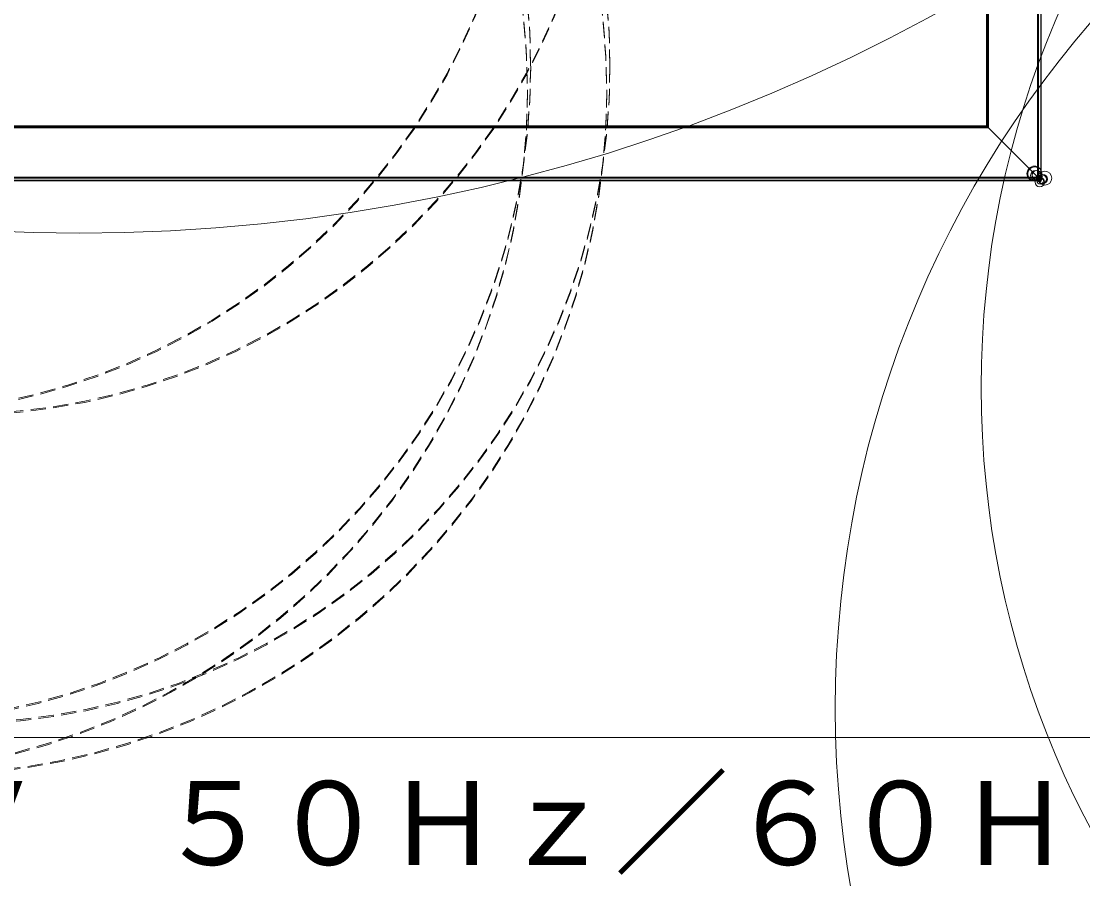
# Model space of a CAD drawing. Units: millimetres, scale not verified. Extents: x -62 to 74, y -56 to 85.
# Drawn here: x -2.55 to 25.29, y -25.2 to -2.71 of the extents above; entities that cross this region are included whole.
import ezdxf
from ezdxf.enums import TextEntityAlignment as Align

# ---------------------------------------------------------------- set-up
doc = ezdxf.new("R2010")
doc.units = ezdxf.units.MM
doc.header["$LTSCALE"] = 0.125
doc.linetypes.add('USER2', pattern=[4.7625, 3.175, -1.5875])
doc.layers.add('0-1_MOJI1', color=7, linetype='Continuous')
doc.layers.add('0-2_WAKU', color=1, linetype='Continuous', lineweight=18)
doc.layers.add('0-5_GAIKEI', color=1, linetype='Continuous', lineweight=18)
doc.styles.add('ＭＳ ゴシック', font='')
doc.styles.get('ＭＳ ゴシック').set_extended_font_data('MS Gothic')

msp = doc.modelspace()

# ---------------------------------------------------------------- linework, layer by layer
at = {"layer": '0-2_WAKU', "color": 4}
msp.add_line((-62.4907, -21.4967), (62.5093, -21.4967), dxfattribs=at)
at = {"layer": '0-5_GAIKEI'}
for p, q in [((24.1009, 35.891), (24.1009, -6.7919)), ((24.1291, 35.9079), (24.1291, -6.8088)), ((24.1857, 35.9075), (24.1857, -6.8083)), ((22.7574, 34.5556), (22.7574, -5.4564)), ((22.7691, 34.5673), (22.7691, -5.4681)), ((22.7857, 34.5839), (22.7857, -5.4847)), ((22.814, 34.6121), (22.814, -5.513)), ((22.814, -5.513), (-48.3071, -5.513)), ((22.7857, -5.4847), (-48.2789, -5.4847)), ((22.7691, -5.4681), (-48.2623, -5.4681)), ((22.7574, -5.4564), (-48.2506, -5.4564)), ((24.0974, -6.7964), (22.814, -5.513)), ((24.0974, -6.7999), (-49.5906, -6.7999)), ((24.0974, -6.8281), (-49.5906, -6.8281)), ((24.0974, -6.8847), (-49.5906, -6.8847)), ((24.0929, -6.7919), (24.1009, -6.7919)), ((24.0974, -6.8847), (24.0974, -6.7964)), ((24.1178, -6.8201), (24.0974, -6.8201)), ((24.0974, -6.8767), (24.1173, -6.8767)), ((24.1009, -6.7919), (24.1291, -6.8088)), ((24.1178, -6.8201), (24.1009, -6.7919)), ((24.1173, -6.8767), (24.1181, -6.876)), ((24.1178, -6.8201), (24.1178, -6.8201)), ((24.1181, -6.876), (24.1178, -6.8201)), ((24.1291, -6.8088), (24.1291, -6.8088)), ((24.1291, -6.8088), (24.185, -6.8091))]:
    msp.add_line(p, q, dxfattribs=at)
at = {"layer": '0-5_GAIKEI', "color": 7}
for p, q in [((22.7574, -5.4564), (22.7691, -5.4681)), ((22.7857, -5.4847), (22.7691, -5.4681)), ((22.814, -5.513), (22.7857, -5.4847)), ((24.0974, -6.8964), (-49.5906, -6.8964)), ((24.0974, -6.8964), (24.0974, -6.8847)), ((24.1205, -6.8884), (24.0974, -6.8884)), ((24.1205, -6.8884), (24.1205, -6.8884)), ((24.1939, -6.8199), (24.1289, -6.8849)), ((24.185, -6.8091), (24.1857, -6.8083)), ((24.1974, -6.8115), (24.1974, -6.8115))]:
    msp.add_line(p, q, dxfattribs=at)
msp.add_lwpolyline([(24.1974, 35.9106), (24.1974, 35.9106), (24.1974, -6.8115)], dxfattribs=at)
at = {"layer": '0-5_GAIKEI'}
for centre, radius in [((-1.0349, 38.4083), 46.6759), ((47.3085, -12.3204), 24.6874), ((46.3118, -20.7367), 27.5158), ((24.0178, -6.7086), 0.1954), ((24.0261, -6.7163), 0.1841), ((24.0534, -6.7588), 0.1338), ((24.0777, -6.75), 0.1225), ((24.2927, -6.8298), 0.1818), ((24.1596, -6.9298), 0.1242), ((24.0978, -6.7917), 0.0357), ((24.1059, -6.7971), 0.026), ((24.106, -6.7969), 0.026), ((24.1694, -6.896), 0.089), ((24.1497, -6.858), 0.0614), ((24.1062, -6.8919), 0.0146), ((24.1547, -6.8498), 0.0461), ((24.1474, -6.8556), 0.0367), ((24.2368, -6.8511), 0.1221), ((24.2258, -6.8546), 0.1107), ((24.137, -6.8664), 0.0217), ((24.1234, -6.8064), 0.00619), ((24.1328, -6.8714), 0.0152), ((24.1575, -6.8745), 0.0395), ((24.127, -6.8817), 0.00378), ((24.1279, -6.8817), 0.00375), ((24.1274, -6.8826), 0.00281), ((24.1274, -6.8833), 0.00208), ((24.1643, -6.8388), 0.0372), ((24.1296, -6.8092), 0.00062), ((24.1728, -6.8304), 0.0253), ((24.1846, -6.8447), 0.0355), ((24.1779, -6.8254), 0.0182), ((24.1802, -6.8239), 0.0154), ((24.2035, -6.7886), 0.0237), ((24.1889, -6.8197), 0.00575), ((24.2019, -6.7937), 0.0183), ((24.1908, -6.818), 0.0036), ((24.1913, -6.8183), 0.00306), ((24.1913, -6.8186), 0.00311), ((24.1923, -6.8184), 0.0021)]:
    msp.add_circle(centre, radius, dxfattribs=at)
at = {"layer": '0-5_GAIKEI', "color": 8, "linetype": 'USER2'}
for centre, radius in [((-6.4053, 4.059), 17.0811), ((-6.4053, 4.027), 17.0811), ((-4.3253, 4.059), 17.0811), ((-4.3253, 4.027), 17.0811), ((-7.1885, -4.5473), 17.9123), ((-5.1085, -4.5473), 17.9123), ((-7.1884, -4.5787), 17.9117), ((-6.4104, -3.8934), 17.2185), ((-6.4104, -3.9254), 17.2185), ((-5.1084, -4.5787), 17.9117), ((-4.3304, -3.8934), 17.2185), ((-4.3304, -3.9254), 17.2185)]:
    msp.add_circle(centre, radius, dxfattribs=at)
at = {"layer": '0-5_GAIKEI'}
msp.add_arc((24.1205, -6.8764), 0.012, 270, 315, dxfattribs=at)
at = {"layer": '0-5_GAIKEI', "color": 7}
msp.add_arc((24.1854, -6.8115), 0.012, 315, 0, dxfattribs=at)
at = {"layer": '0-5_GAIKEI'}
for centre, start_param, end_param in [((24.1181, -6.8562), 5.2359878, 6.2831853), ((24.1652, -6.8091), 0, 1.0471976)]:
    msp.add_ellipse(centre, major_axis=(0.0198, -0.0198), ratio=0.57735, start_param=start_param, end_param=end_param, dxfattribs=at)
at = {"layer": '0-5_GAIKEI', "color": 7}
for centre, major_axis, start_param, end_param in [((24.1205, -6.8764), (-0.00848, 0.00848), 2.3561424, 3.1415927), ((24.1854, -6.8115), (0.00848, -0.00848), 0, 0.7854502)]:
    msp.add_ellipse(centre, major_axis=major_axis, ratio=0.999896, start_param=start_param, end_param=end_param, dxfattribs=at)

# ---------------------------------------------------------------- texts
at = {"layer": '0-1_MOJI1', "style": 'ＭＳ ゴシック'}
msp.add_text('ＡＣ１００Ｖ\u3000５０Ｈｚ／６０Ｈｚ\u3000３８０Ｗ', height=2.199, dxfattribs=at).set_placement((-19.9907, -25.4967), align=Align.BOTTOM_LEFT)

doc.saveas('drawing.dxf')
